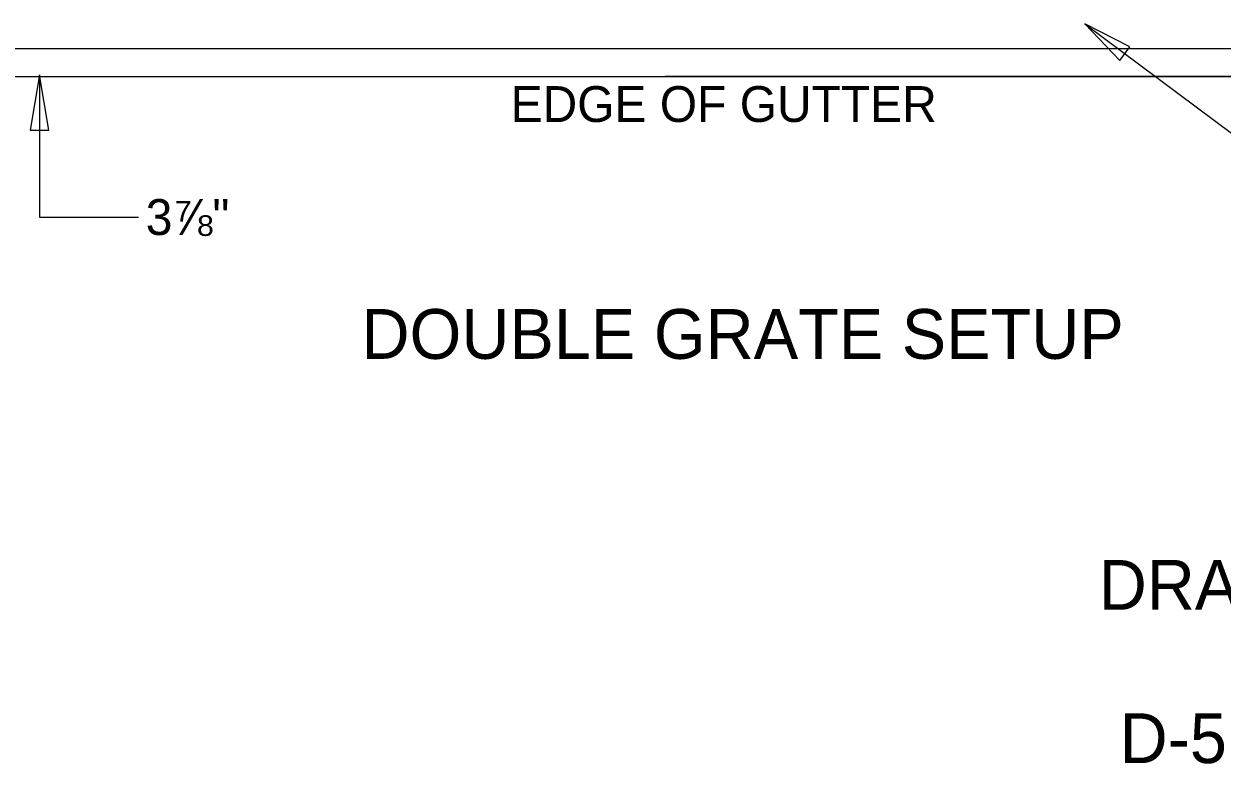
# Model space of a CAD drawing. Extents: x 1.6 to 16.8, y 0.6 to 9.4.
# Drawn here: x 4.956 to 7.963, y 0.575 to 2.468 of the extents above; entities that cross this region are included whole.
import ezdxf

# ---------------------------------------------------------------- set-up
doc = ezdxf.new("R2010")
doc.units = 0
for name, color, linetype in [('SD_P_Dimension Lines', 7, 'Continuous'), ('SD_P_Dimension Text', 7, 'Continuous'), ('SD_P_Frame', 7, 'Continuous'), ('SD_P_Prop Hidden Lines', 7, 'Continuous'), ('SD_P_Prop Object Lines', 7, 'Continuous'), ('SD_P_Shading', 7, 'Continuous'), ('SD_P_Subtitles', 7, 'Continuous')]:
    doc.layers.add(name, color=color, linetype=linetype)

msp = doc.modelspace()

# ---------------------------------------------------------------- linework, layer by layer
at = {"layer": 'SD_P_Dimension Lines'}
for p, q in [((7.6185, 2.4683), (7.9904, 2.1919)), ((7.7314, 2.4106), (7.6185, 2.4683)), ((7.6185, 2.4683), (7.7063, 2.3768)), ((7.7063, 2.3768), (7.7314, 2.4106)), ((4.9949, 2.3401), (4.9718, 2.2016)), ((4.9948, 2.3402), (4.9948, 1.9833)), ((5.018, 2.2016), (4.9949, 2.3401)), ((4.9718, 2.2016), (5.018, 2.2016)), ((4.9948, 1.9833), (5.2432, 1.9833))]:
    msp.add_line(p, q, dxfattribs=at)
at = {"layer": 'SD_P_Prop Hidden Lines'}
msp.add_line((3.5707, 2.4063), (9.5833, 2.4063), dxfattribs=at)
at = {"layer": 'SD_P_Prop Object Lines'}
for p, q in [((2.9117, 2.3365), (6.5733, 2.3365)), ((10.2266, 2.3365), (6.5651, 2.3365))]:
    msp.add_line(p, q, dxfattribs=at)
at = {"layer": 'SD_P_Shading'}
msp.add_lwpolyline([(3.383, 2.3365), (9.7553, 2.3365)], dxfattribs=at)

# ---------------------------------------------------------------- texts
at = {"layer": 'SD_P_Dimension Text'}
for s, p in [('EDGE OF GUTTER', (6.1774, 2.2221)), ('3⅞"', (5.2616, 1.9383))]:
    msp.add_text(s, height=0.09, dxfattribs=at).set_placement(p)
at = {"layer": 'SD_P_Frame'}
msp.add_text('D-5 (2020)', height=0.125, dxfattribs=at).set_placement((7.706, 0.6123))
at = {"layer": 'SD_P_Subtitles'}
for s, p in [('DOUBLE GRATE SETUP', (5.8031, 1.6273)), ('DRAINAGE INLET TOP UNIT, TYPE S', (7.6536, 0.9973))]:
    msp.add_text(s, height=0.125, dxfattribs=at).set_placement(p)

doc.saveas('drawing.dxf')
